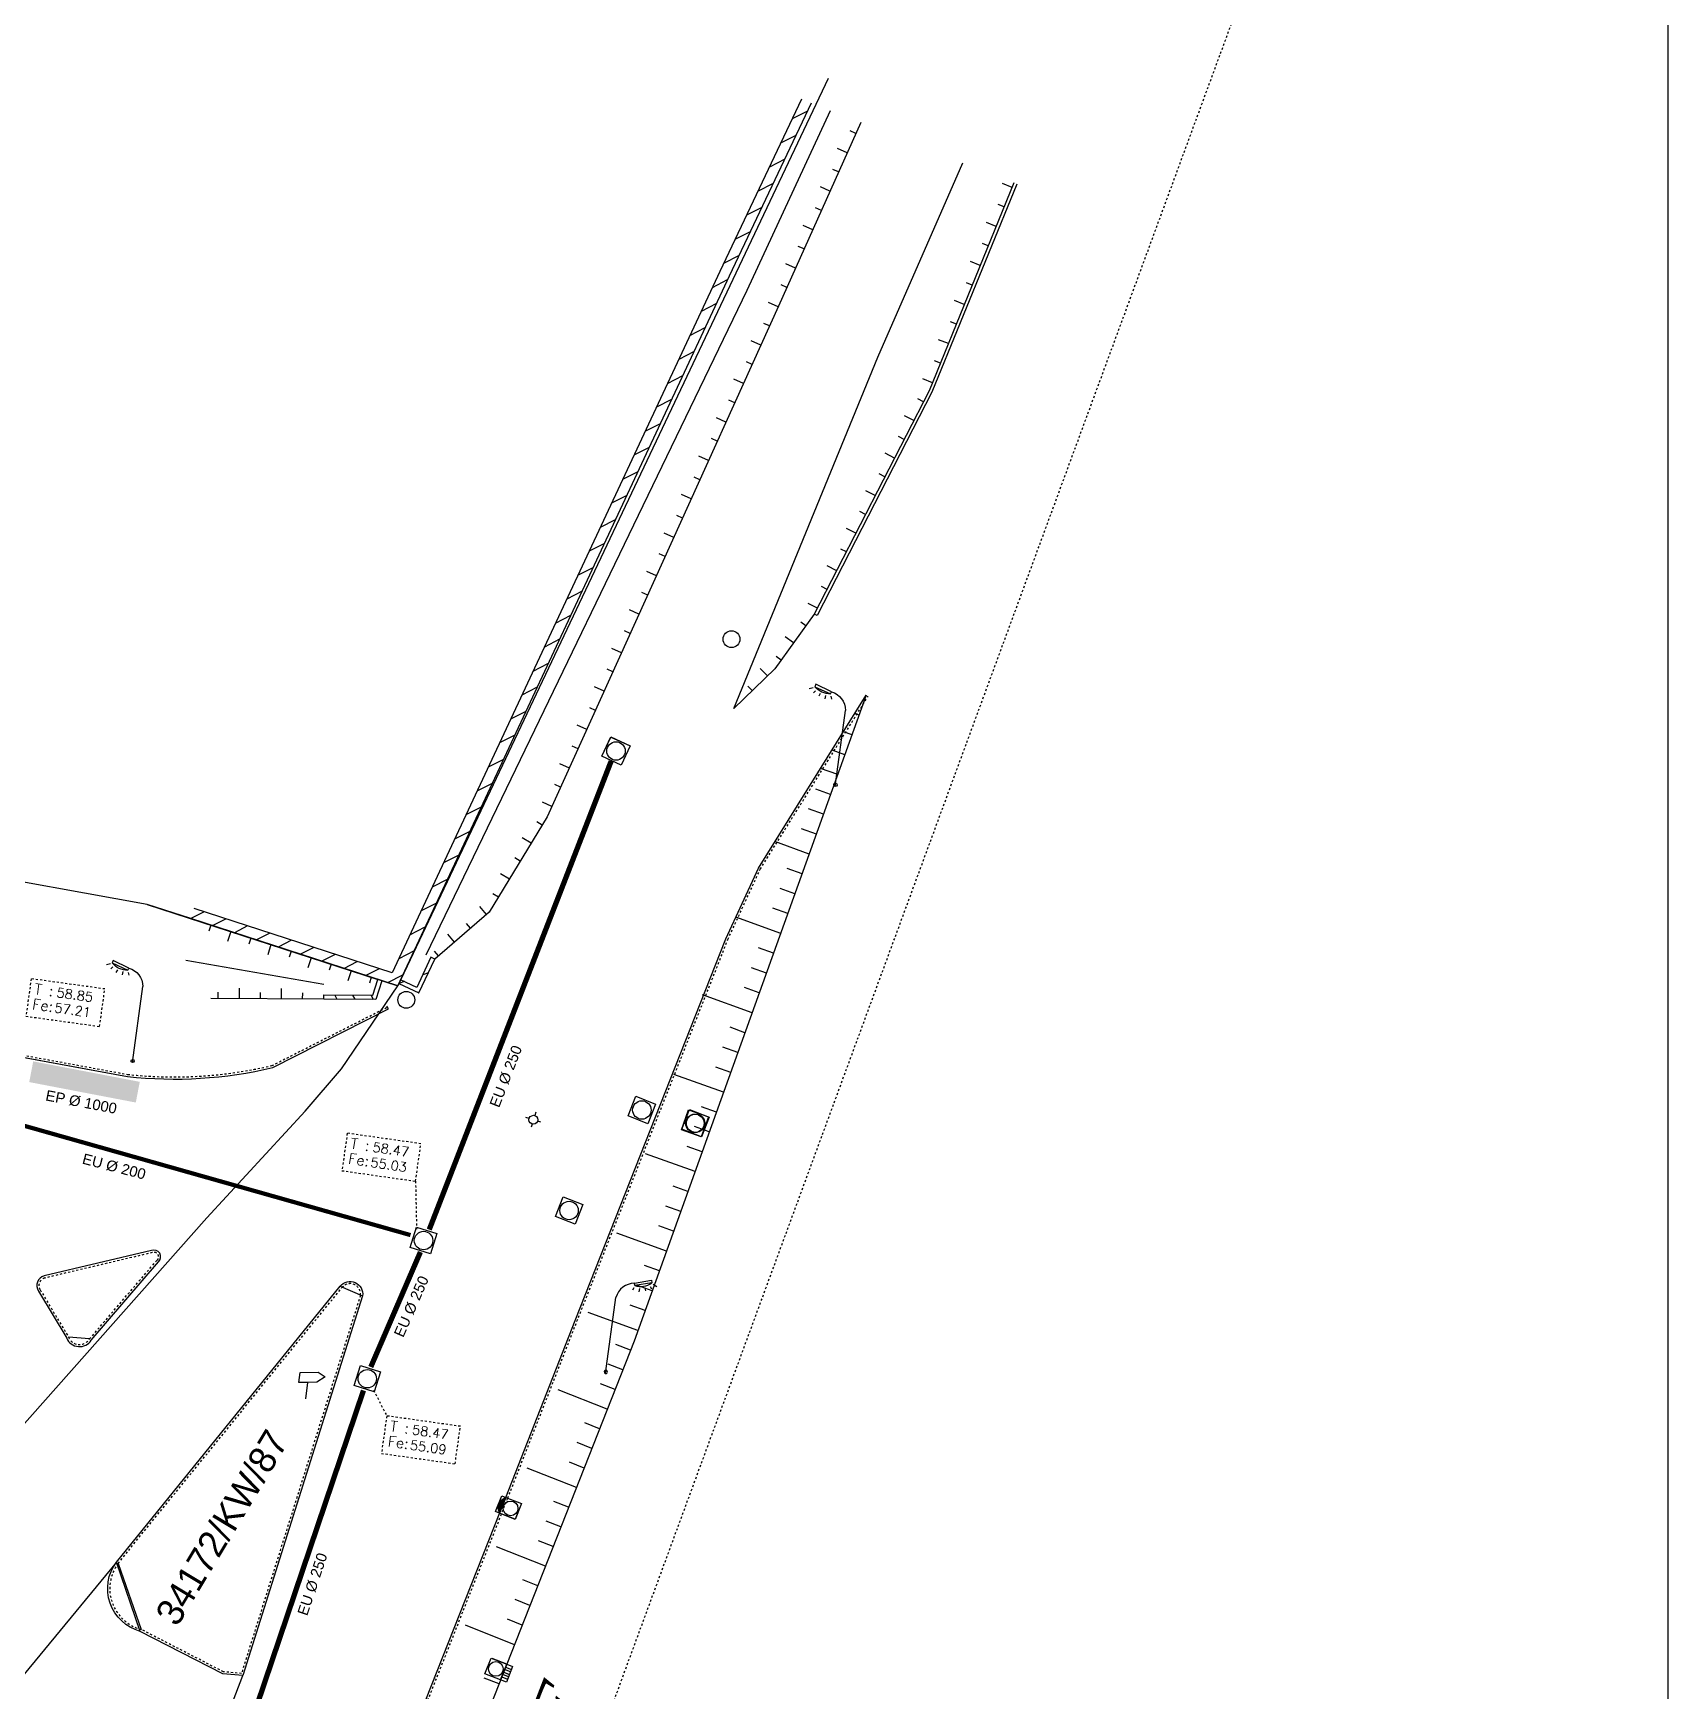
# Model space of a CAD drawing. Header units: metres. Extents: x 19 to 585, y 0 to 337.
# Drawn here: x 507.1 to 584.6, y 142.1 to 220.7 of the extents above; entities that cross this region are included whole.
import ezdxf

# ---------------------------------------------------------------- set-up
doc = ezdxf.new("R2010")
doc.units = ezdxf.units.M
doc.header["$LTSCALE"] = 0.01
for name, pattern in [('CACHE', [0.375, 0.25, -0.125]), ('FANTOME', [2.5, 1.25, -0.25, 0.25, -0.25, 0.25, -0.25]), ('FANTOMEx2', [5, 2.5, -0.5, 0.5, -0.5, 0.5, -0.5])]:
    doc.linetypes.add(name, pattern=pattern)
for name, color, linetype in [('CADRE', 7, 'Continuous'), ('ECLAIRAGE', 2, 'Continuous'), ('PARCELLES', 240, 'Continuous'), ('PARCELLES-VOISINES', 240, 'Continuous'), ('RESEAUX-EU-EP', 131, 'FANTOME'), ('RESEAUX-GAZ', 40, 'GAZ'), ('SECTIONS', 200, 'FANTOMEx2'), ('SIGNALETIQUE', 2, 'Continuous'), ('TALUS', 2, 'Continuous'), ('Tempo_Doublon_Point', 7, 'Continuous'), ('TEXTES', 6, 'Continuous'), ('VOIRIES', 7, 'Continuous'), ('VOIRIES_temp', 7, 'Continuous')]:
    doc.layers.add(name, color=color, linetype=linetype)
doc.styles.add('11185$0$ROMANC', font='ROMANC')
doc.styles.add('2', font='times.ttf', dxfattribs={"oblique": 18})
doc.styles.add('29', font='romans__.ttf')
doc.styles.add('9', font='arial.ttf')
doc.linetypes.add('GAZ', pattern='A,0.5,-0.2,["GAS",Standard,S=0.1,R=0,X=-0.1,Y=-0.05],-0.25', length=0.95)

# ---------------------------------------------------------------- blocks, each defined once
blk = doc.blocks.new('11185$0$SYP_01053')
blk.add_line((0, 0), (0, -1))
blk = doc.blocks.new('11185$0$SYP_01057')
blk.add_line((0, 0), (0, -1))
blk = doc.blocks.new('11185$0$CAND_LABRE_1-20', base_point=(70, 3))
for p, q in [((100, 162), (98, 157)), ((100, 170), (130, 180)), ((101, 166), (100, 170)), ((131, 175), (101, 166)), ((110, 162), (110, 156)), ((120, 164), (122, 159)), ((129, 168), (132, 164)), ((130, 180), (131, 175)), ((134, 173), (141, 170)), ((70, 0), (70, 140))]:
    blk.add_line(p, q)
for centre, radius, start, end in [((105, 135), 35.355, 98.13, 171.87), ((106.842, 201.026), 35.51, 260.531, 312.868), ((70, 3), 3, 90, 270), ((70, 3), 3, 270, 90)]:
    blk.add_arc(centre, radius, start, end)
blk = doc.blocks.new('11185$0$SYP_00999')
for p, q in [((-0.25, 0.625), (-0.187, 1)), ((-0.187, 1), (0.5, 1)), ((0.75, 0.812), (0.437, 0.625)), ((0.5, 1), (0.75, 0.812)), ((0.093, 0.625), (-0.25, 0.625)), ((0, 0), (0.093, 0.625)), ((0.437, 0.625), (0.093, 0.625))]:
    blk.add_line(p, q)
blk = doc.blocks.new('11185$0$SYP_00019')
for p, q in [((-0.5, -0.5), (-0.5, 0.5)), ((-0.5, 0.5), (0.5, 0.5)), ((0.5, 0.5), (0.5, -0.5)), ((0.5, -0.5), (-0.5, -0.5))]:
    blk.add_line(p, q)
blk.add_circle((0, 0), 0.437)
blk = doc.blocks.new('11185$0$SYP_00026')
blk.add_circle((0, 0), 0.5)
blk = doc.blocks.new('11185$0$SYP_00034')
for p, q in [((0, 0), (0, 1)), ((0, 1), (1, 1)), ((0.187, 0), (0.187, 1)), ((0.343, 1), (0.343, 0)), ((0.5, 0), (0.5, 1)), ((0.656, 1), (0.656, 0)), ((0.812, 0), (0.812, 1)), ((1, 1), (1, 0)), ((1, 0), (0, 0))]:
    blk.add_line(p, q)
blk = doc.blocks.new('11185$0$SYP_00046')
for p, q in [((0, 0), (0, 1)), ((0, 1), (1, 1)), ((1, 1), (1, 0)), ((1, 0), (0, 0))]:
    blk.add_line(p, q)
blk.add_circle((0.5, 0.5), 0.437)
blk = doc.blocks.new('11185$0$SYP_00049')
for p, q in [((-1, 0), (-1, 1)), ((-1, 1), (0, 1)), ((-0.656, 0.843), (-0.5, 1)), ((-0.511, 0.988), (-0.488, 0.988)), ((-0.5, 1), (-0.343, 0.843)), ((0, 1), (0, 0)), ((-1, 0), (-0.875, 0.406)), ((0, 0), (-1, 0)), ((0, 0), (-1, 0)), ((-0.004, 0.013), (-0.995, 0.013)), ((-0.991, 0.026), (-0.008, 0.026)), ((-0.012, 0.039), (-0.987, 0.039)), ((-0.983, 0.052), (-0.016, 0.052)), ((-0.02, 0.065), (-0.979, 0.065)), ((-0.975, 0.078), (-0.024, 0.078)), ((-0.028, 0.091), (-0.971, 0.091)), ((-0.967, 0.104), (-0.032, 0.104)), ((-0.036, 0.117), (-0.963, 0.117)), ((-0.959, 0.13), (-0.04, 0.13)), ((-0.044, 0.143), (-0.955, 0.143)), ((-0.951, 0.156), (-0.048, 0.156)), ((-0.052, 0.169), (-0.947, 0.169)), ((-0.943, 0.182), (-0.056, 0.182)), ((-0.06, 0.195), (-0.939, 0.195)), ((-0.935, 0.208), (-0.064, 0.208)), ((-0.068, 0.221), (-0.931, 0.221)), ((-0.927, 0.234), (-0.072, 0.234)), ((-0.076, 0.247), (-0.923, 0.247)), ((-0.919, 0.26), (-0.08, 0.26)), ((-0.084, 0.273), (-0.915, 0.273)), ((-0.911, 0.286), (-0.088, 0.286)), ((-0.092, 0.299), (-0.907, 0.299)), ((-0.903, 0.312), (-0.096, 0.312)), ((-0.1, 0.325), (-0.899, 0.325)), ((-0.895, 0.338), (-0.104, 0.338)), ((-0.108, 0.351), (-0.891, 0.351)), ((-0.887, 0.364), (-0.112, 0.364)), ((-0.116, 0.377), (-0.883, 0.377)), ((-0.879, 0.39), (-0.12, 0.39)), ((-0.875, 0.406), (-0.75, 0.718)), ((-0.124, 0.403), (-0.875, 0.403)), ((-0.87, 0.416), (-0.129, 0.416)), ((-0.134, 0.429), (-0.865, 0.429)), ((-0.86, 0.442), (-0.139, 0.442)), ((-0.144, 0.455), (-0.855, 0.455)), ((-0.85, 0.468), (-0.149, 0.468)), ((-0.155, 0.481), (-0.844, 0.481)), ((-0.839, 0.494), (-0.16, 0.494)), ((-0.165, 0.507), (-0.834, 0.507)), ((-0.829, 0.52), (-0.17, 0.52)), ((-0.175, 0.533), (-0.824, 0.533)), ((-0.818, 0.546), (-0.181, 0.546)), ((-0.186, 0.559), (-0.813, 0.559)), ((-0.808, 0.572), (-0.191, 0.572)), ((-0.196, 0.585), (-0.803, 0.585)), ((-0.798, 0.598), (-0.201, 0.598)), ((-0.207, 0.611), (-0.792, 0.611)), ((-0.787, 0.624), (-0.212, 0.624)), ((-0.217, 0.637), (-0.782, 0.637)), ((-0.777, 0.65), (-0.222, 0.65)), ((-0.227, 0.663), (-0.772, 0.663)), ((-0.766, 0.676), (-0.233, 0.676)), ((-0.238, 0.689), (-0.761, 0.689)), ((-0.756, 0.702), (-0.243, 0.702)), ((-0.248, 0.715), (-0.751, 0.715)), ((-0.75, 0.718), (-0.656, 0.843)), ((-0.742, 0.728), (-0.257, 0.728)), ((-0.267, 0.741), (-0.732, 0.741)), ((-0.722, 0.754), (-0.276, 0.754)), ((-0.286, 0.767), (-0.713, 0.767)), ((-0.703, 0.78), (-0.296, 0.78)), ((-0.305, 0.793), (-0.693, 0.793)), ((-0.683, 0.806), (-0.315, 0.806)), ((-0.325, 0.819), (-0.674, 0.819)), ((-0.664, 0.832), (-0.334, 0.832)), ((-0.345, 0.845), (-0.654, 0.845)), ((-0.641, 0.858), (-0.358, 0.858)), ((-0.371, 0.871), (-0.628, 0.871)), ((-0.615, 0.884), (-0.384, 0.884)), ((-0.397, 0.897), (-0.602, 0.897)), ((-0.589, 0.91), (-0.41, 0.91)), ((-0.423, 0.923), (-0.576, 0.923)), ((-0.563, 0.936), (-0.436, 0.936)), ((-0.449, 0.949), (-0.55, 0.949)), ((-0.537, 0.962), (-0.462, 0.962)), ((-0.475, 0.975), (-0.524, 0.975)), ((-0.343, 0.843), (-0.25, 0.718)), ((-0.25, 0.718), (-0.125, 0.406)), ((-0.125, 0.406), (0, 0))]:
    blk.add_line(p, q)
blk = doc.blocks.new('11185$0$SYP_00079')
for p, q in [((-0.5, 0), (-0.281, 0)), ((0, 0.5), (0, 0.281)), ((0.281, 0), (0.5, 0)), ((0, -0.281), (0, -0.5))]:
    blk.add_line(p, q)
blk.add_circle((0, 0), 0.281)

msp = doc.modelspace()

# ---------------------------------------------------------------- linework, layer by layer
at = {"layer": 'CADRE'}
msp.add_lwpolyline([(19.419, 282.045), (584.567, 282.045), (584.567, 0), (19.419, 0)], close=True, dxfattribs=at)
at = {"layer": 'PARCELLES'}
msp.add_lwpolyline([(502.474, 150.031), (515.31, 164.501), (519.98, 169.56), (521.704, 171.573), (524.364, 175.501), (514.555, 178.695), (512.488, 179.367), (476.137, 185.937)], dxfattribs=at)
for points in [[(511.029, 148.188), (521.64, 161.263, -0.767), (522.698, 160.809), (517.03, 142.809), (516.076, 142.891), (512.163, 144.907, -0.527), (511.029, 148.188)], [(517.03, 142.809), (516.076, 142.891), (512.163, 144.907, -0.527), (511.029, 148.188), (502.045, 137.301, -0.359), (511.05, 135.977, -0.226), (512.198, 130.186)]]:
    msp.add_lwpolyline(points, format="xyb", close=True, dxfattribs=at)
at = {"layer": 'PARCELLES-VOISINES'}
msp.add_line((544.765, 218.513), (524.364, 175.501), dxfattribs=at)
at = {"layer": 'RESEAUX-EU-EP', "flags": 128}
for points, const_width in [([(525.859, 163.951), (534.481, 186.155)], 0.25), ([(506.994, 171.433), (512.044, 170.464)], 1), ([(506.272, 168.982), (524.97, 163.691)], 0.2), ([(523.088, 157.439), (525.44, 162.888)], 0.25), ([(511.273, 122.426), (522.742, 156.329)], 0.25)]:
    msp.add_lwpolyline(points, dxfattribs=dict(at, const_width=const_width))
at = {"layer": 'RESEAUX-EU-EP'}
for points in [[(506.744, 174.065), (510.236, 173.58), (510.482, 175.355), (506.991, 175.84)], [(521.721, 166.743), (525.21, 166.245), (525.463, 168.02), (521.974, 168.517)], [(523.594, 153.344), (527.085, 152.851), (527.335, 154.626), (523.845, 155.119)]]:
    msp.add_lwpolyline(points, close=True, dxfattribs=at)
at = {"layer": 'RESEAUX-EU-EP', "flags": 128}
for points in [[(525.21, 166.245), (525.257, 163.973)], [(523.221, 156.342), (523.845, 155.119)]]:
    msp.add_lwpolyline(points, dxfattribs=at)
at = {"layer": 'SECTIONS', "flags": 128}
msp.add_lwpolyline([(96.143, 336.845), (60.167, 229.188), (26.443, 128.138), (48.998, 119.704), (115.952, 100.671), (160.748, 92.928), (164.732, 92.428), (215.024, 88.441), (247.79, 84.568), (293.268, 79.16), (303.759, 77.903), (356.567, 68.312), (397.868, 61.06), (475.6, 35.602), (493.141, 29.767), (496.285, 37.529), (575.883, 253.691)], dxfattribs=at)
at = {"layer": 'TALUS', "flags": 128}
for points in [[(525.706, 176.966), (540.931, 208.479), (544.884, 216.993)], [(540.298, 188.655), (547.114, 205.303), (551.157, 214.517)], [(546.237, 188.341), (546.033, 188.414)], [(545.899, 187.4), (545.491, 187.546)], [(545.56, 186.459), (544.95, 186.678)], [(545.222, 185.518), (544.409, 185.81)], [(543.869, 181.753), (542.244, 182.338)], [(512.488, 179.367), (523.423, 175.808)], [(542.516, 177.99), (540.389, 178.754)], [(520.86, 175.57), (514.316, 176.709)], [(520.857, 174.873), (515.506, 174.899)]]:
    msp.add_lwpolyline(points, dxfattribs=at)
at = {"layer": 'TALUS'}
for points in [[(546.315, 216.428), (542.411, 207.72), (531.451, 183.513), (528.702, 178.99), (526.121, 176.772)], [(553.573, 213.564), (549.551, 203.702), (544.111, 193.119), (542.238, 190.525), (540.298, 188.655)], [(546.574, 189.283), (535.568, 158.659), (529.533, 143.352), (523.979, 129.234), (512.757, 100.957), (501.887, 73.174), (490.786, 45.104), (489.044, 40.698)]]:
    msp.add_lwpolyline(points, dxfattribs=at)
at = {"layer": 'Tempo_Doublon_Point'}
msp.add_lwpolyline([(502.474, 150.031), (515.31, 164.501), (519.98, 169.56), (521.704, 171.573), (524.364, 175.501), (514.555, 178.695), (512.488, 179.367), (476.137, 185.937)], dxfattribs=at)
for points in [[(511.029, 148.188), (521.64, 161.263), (522.698, 160.809), (517.03, 142.809), (516.076, 142.891), (512.163, 144.907), (511.029, 148.188)], [(517.03, 142.809), (516.076, 142.891), (512.163, 144.907), (511.029, 148.188), (502.045, 137.301), (511.05, 135.977), (512.198, 130.186)]]:
    msp.add_lwpolyline(points, close=True, dxfattribs=at)
at = {"layer": 'VOIRIES'}
for points in [[(514.555, 178.695), (524.364, 175.501), (540.085, 209.152), (543.976, 217.351)], [(543.51, 217.535), (539.632, 209.365), (524.099, 176.113), (514.709, 179.17)], [(553.713, 213.509), (549.688, 203.639), (544.244, 193.05), (544.111, 193.119)], [(486.318, 41.871), (494.938, 63.82), (499.047, 74.122), (504.498, 87.92), (510.003, 101.953), (516.175, 117.651), (518.433, 123.308), (519.586, 126.134), (520.382, 128.146), (521.067, 129.962), (529.486, 151.254), (532.768, 159.643), (539.922, 177.74), (541.461, 181.083), (546.574, 189.283)], [(523.613, 175.745), (523.325, 174.86), (520.857, 174.873), (520.858, 175.073), (523.18, 175.061), (523.423, 175.808)]]:
    msp.add_lwpolyline(points, dxfattribs=at)
at = {"layer": 'VOIRIES', "flags": 128}
for points in [[(543.795, 216.968), (543.065, 216.598)], [(542.523, 215.455), (543.253, 215.826)], [(542.711, 214.685), (541.981, 214.313)], [(541.439, 213.171), (542.169, 213.543)], [(541.627, 212.401), (540.897, 212.03)], [(540.356, 210.887), (541.085, 211.258)], [(540.543, 210.116), (539.813, 209.745)], [(539.279, 208.607), (540.003, 208.976)], [(539.472, 207.839), (538.748, 207.47)], [(538.217, 206.335), (538.941, 206.702)], [(538.41, 205.567), (537.686, 205.198)], [(537.155, 204.061), (537.879, 204.43)], [(537.349, 203.293), (536.624, 202.926)], [(536.094, 201.789), (536.817, 202.157)], [(536.287, 201.021), (535.563, 200.652)], [(535.032, 199.516), (535.756, 199.884)], [(535.225, 198.748), (534.501, 198.38)], [(533.97, 197.243), (534.694, 197.612)], [(534.163, 196.475), (533.439, 196.107)], [(532.908, 194.971), (533.633, 195.339)], [(533.101, 194.203), (532.378, 193.834)], [(531.847, 192.698), (532.571, 193.066)], [(532.04, 191.93), (531.316, 191.562)], [(530.785, 190.425), (531.509, 190.794)], [(530.978, 189.657), (530.254, 189.289)], [(529.723, 188.153), (530.447, 188.521)], [(529.916, 187.385), (529.192, 187.016)], [(529.38, 186.236), (528.657, 185.869)], [(528.131, 184.744), (528.855, 185.112)], [(528.324, 183.975), (527.6, 183.607)], [(527.069, 182.471), (527.793, 182.839)], [(527.262, 181.703), (526.538, 181.334)], [(526.007, 180.198), (526.731, 180.566)], [(526.2, 179.43), (525.477, 179.062)], [(515.186, 179.014), (514.555, 178.695)], [(515.583, 178.36), (516.213, 178.68)], [(517.252, 178.342), (516.621, 178.021)], [(517.66, 177.684), (518.29, 178.004)], [(519.328, 177.666), (518.697, 177.345)], [(524.946, 177.925), (525.67, 178.294)], [(519.736, 177.007), (520.366, 177.328)], [(521.404, 176.99), (520.774, 176.67)], [(525.139, 177.157), (524.415, 176.789)], [(521.812, 176.331), (522.443, 176.652)], [(523.481, 176.314), (522.851, 175.993)], [(523.889, 175.655), (524.608, 176.021)], [(525.817, 176.121), (525.552, 176.024)], [(524.682, 175.708), (524.416, 175.612)], [(521.377, 175.069), (521.478, 174.869)], [(522.343, 174.865), (522.241, 175.065)], [(523.105, 175.061), (523.207, 174.86)], [(523.921, 174.409), (523.853, 174.542)], [(525.345, 175.177), (525.384, 175.191)], [(518.442, 171.632), (523.921, 174.409)], [(505.191, 172.38), (511.552, 171.207)]]:
    msp.add_lwpolyline(points, dxfattribs=at)
at = {"layer": 'VOIRIES', "linetype": 'CACHE'}
msp.add_lwpolyline([(486.411, 41.835), (495.031, 63.783), (499.14, 74.085), (504.591, 87.883), (510.096, 101.916), (516.268, 117.614), (518.526, 123.271), (519.678, 126.096), (520.475, 128.109), (521.161, 129.925), (529.579, 151.218), (532.861, 159.606), (540.014, 177.701), (541.549, 181.035), (546.659, 189.23)], dxfattribs=at)
at = {"layer": 'VOIRIES'}
msp.add_lwpolyline([(524.416, 175.612), (525.371, 175.166), (526.121, 176.772), (525.94, 176.856), (525.274, 175.431), (524.5, 175.793), (524.416, 175.612)], close=True, dxfattribs=at)
at = {"layer": 'VOIRIES', "linetype": 'CACHE', "flags": 128}
for points in [[(518.397, 171.722), (523.875, 174.498)], [(505.209, 172.478), (511.571, 171.305)]]:
    msp.add_lwpolyline(points, dxfattribs=at)
at = {"layer": 'VOIRIES', "flags": 128}
msp.add_lwpolyline([(511.552, 171.207, 0.086), (518.442, 171.632)], format="xyb", dxfattribs=at)
at = {"layer": 'VOIRIES', "linetype": 'CACHE', "flags": 128}
msp.add_lwpolyline([(511.563, 171.306, 0.086), (518.419, 171.73)], format="xyb", dxfattribs=at)
at = {"layer": 'VOIRIES'}
msp.add_lwpolyline([(509.841, 158.709), (513.019, 162.423, 0.856), (512.696, 162.953), (507.607, 161.753, 0.513), (507.334, 161.038), (508.674, 158.81, 0.609), (509.841, 158.709)], format="xyb", close=True, dxfattribs=at)
at = {"layer": 'VOIRIES', "linetype": 'CACHE'}
for points in [[(509.76, 158.768), (512.949, 162.495, 0.882158), (512.728, 162.858), (507.633, 161.656, 0.514014), (507.418, 161.093), (508.764, 158.855, 0.617732)], [(511.108, 148.127), (521.718, 161.201, -0.761303), (522.6, 160.831), (516.959, 142.915), (516.104, 142.989), (512.2, 145.001, -0.528295)]]:
    msp.add_lwpolyline(points, format="xyb", close=True, dxfattribs=at)
at = {"layer": 'VOIRIES_temp'}
for p, q in [((543.51, 217.535), (539.632, 209.365)), ((540.085, 209.152), (543.976, 217.351)), ((543.795, 216.968), (543.065, 216.598)), ((542.523, 215.455), (543.253, 215.826)), ((542.711, 214.685), (541.981, 214.313)), ((541.439, 213.171), (542.169, 213.543)), ((553.713, 213.509), (549.688, 203.639)), ((541.627, 212.401), (540.897, 212.03)), ((540.356, 210.887), (541.085, 211.258)), ((540.543, 210.116), (539.813, 209.745)), ((539.632, 209.365), (524.099, 176.113)), ((524.364, 175.501), (540.085, 209.152)), ((539.279, 208.607), (540.003, 208.976)), ((539.472, 207.839), (538.748, 207.47)), ((538.217, 206.335), (538.941, 206.702)), ((538.41, 205.567), (537.686, 205.198)), ((537.155, 204.061), (537.879, 204.43)), ((549.688, 203.639), (544.244, 193.05)), ((537.349, 203.293), (536.624, 202.926)), ((536.094, 201.789), (536.817, 202.157)), ((536.287, 201.021), (535.563, 200.652)), ((535.032, 199.516), (535.756, 199.884)), ((535.225, 198.748), (534.501, 198.38)), ((533.97, 197.243), (534.694, 197.612)), ((534.163, 196.475), (533.439, 196.107)), ((532.908, 194.971), (533.633, 195.339)), ((533.101, 194.203), (532.378, 193.834)), ((531.847, 192.698), (532.571, 193.066)), ((544.244, 193.05), (544.111, 193.119)), ((532.04, 191.93), (531.316, 191.562)), ((530.785, 190.425), (531.509, 190.794)), ((530.978, 189.657), (530.254, 189.289)), ((541.461, 181.083), (546.574, 189.283)), ((529.723, 188.153), (530.447, 188.521)), ((529.916, 187.385), (529.192, 187.016)), ((534.047, 186.392), (534.47, 187.298)), ((534.47, 187.298), (535.376, 186.875)), ((529.38, 186.236), (528.657, 185.869)), ((534.953, 185.969), (534.047, 186.392)), ((535.376, 186.875), (534.953, 185.969)), ((528.131, 184.744), (528.855, 185.112)), ((528.324, 183.975), (527.6, 183.607)), ((527.069, 182.471), (527.793, 182.839)), ((527.262, 181.703), (526.538, 181.334)), ((539.922, 177.74), (541.461, 181.083)), ((526.007, 180.198), (526.731, 180.566)), ((524.099, 176.113), (514.709, 179.17)), ((526.2, 179.43), (525.477, 179.062)), ((515.186, 179.014), (514.555, 178.695)), ((514.555, 178.695), (524.364, 175.501)), ((515.583, 178.36), (516.213, 178.68)), ((517.252, 178.342), (516.621, 178.021)), ((517.66, 177.684), (518.29, 178.004)), ((519.328, 177.666), (518.697, 177.345)), ((524.946, 177.925), (525.67, 178.294)), ((532.768, 159.643), (539.922, 177.74)), ((519.736, 177.007), (520.366, 177.328)), ((521.404, 176.99), (520.774, 176.67)), ((525.139, 177.157), (524.415, 176.789)), ((525.94, 176.856), (525.274, 175.431)), ((526.121, 176.772), (525.94, 176.856)), ((521.812, 176.331), (522.443, 176.652)), ((523.481, 176.314), (522.851, 175.993)), ((523.889, 175.655), (524.608, 176.021)), ((525.371, 175.166), (526.121, 176.772)), ((525.817, 176.121), (525.552, 176.024)), ((523.18, 175.061), (523.423, 175.808)), ((523.613, 175.745), (523.325, 174.86)), ((524.5, 175.793), (524.416, 175.612)), ((524.682, 175.708), (524.416, 175.612)), ((524.416, 175.612), (525.371, 175.166)), ((525.274, 175.431), (524.5, 175.793)), ((520.857, 174.873), (520.858, 175.073)), ((523.325, 174.86), (520.857, 174.873)), ((520.858, 175.073), (523.18, 175.061)), ((521.377, 175.069), (521.478, 174.869)), ((522.343, 174.865), (522.241, 175.065)), ((523.105, 175.061), (523.207, 174.86)), ((523.921, 174.409), (523.853, 174.542)), ((525.345, 175.177), (525.384, 175.191)), ((518.442, 171.632), (523.921, 174.409)), ((505.191, 172.38), (511.552, 171.207)), ((535.287, 169.338), (535.654, 170.268)), ((535.654, 170.268), (536.584, 169.9)), ((536.584, 169.9), (536.217, 168.97)), ((536.217, 168.97), (535.287, 169.338)), ((537.809, 168.686), (538.147, 169.628)), ((537.836, 168.708), (538.201, 169.639)), ((538.147, 169.628), (539.088, 169.289)), ((538.201, 169.639), (539.132, 169.275)), ((539.088, 169.289), (538.75, 168.348)), ((539.132, 169.275), (538.768, 168.343)), ((538.75, 168.348), (537.809, 168.686)), ((538.768, 168.343), (537.836, 168.708)), ((531.839, 164.575), (532.206, 165.505)), ((532.206, 165.505), (533.136, 165.138)), ((533.136, 165.138), (532.769, 164.208)), ((532.769, 164.208), (531.839, 164.575)), ((524.961, 163.106), (525.261, 164.06)), ((525.261, 164.06), (526.215, 163.759)), ((526.215, 163.759), (525.914, 162.806)), ((512.696, 162.953), (507.607, 161.753)), ((525.914, 162.806), (524.961, 163.106)), ((509.841, 158.709), (513.019, 162.423)), ((507.334, 161.038), (508.674, 158.81)), ((529.486, 151.254), (532.768, 159.643)), ((509.76, 158.768), (508.764, 158.855)), ((522.294, 156.556), (522.594, 157.51)), ((522.594, 157.51), (523.548, 157.21)), ((523.548, 157.21), (523.248, 156.256)), ((523.248, 156.256), (522.294, 156.556)), ((521.067, 129.962), (529.486, 151.254)), ((529.006, 150.584), (529.3, 151.328)), ((529.28, 151.122), (529.132, 150.748)), ((529.132, 150.756), (529.275, 151.117)), ((529.133, 150.743), (529.284, 151.125)), ((529.269, 151.11), (529.133, 150.764)), ((529.133, 150.773), (529.264, 151.104)), ((529.259, 151.098), (529.133, 150.78)), ((529.288, 151.128), (529.134, 150.739)), ((529.134, 150.789), (529.254, 151.091)), ((529.249, 151.086), (529.134, 150.797)), ((529.296, 151.134), (529.135, 150.729)), ((529.135, 150.734), (529.292, 151.131)), ((529.135, 150.805), (529.243, 151.079)), ((529.238, 151.073), (529.135, 150.813)), ((529.136, 150.724), (529.3, 151.137)), ((529.136, 150.821), (529.233, 151.067)), ((529.227, 151.06), (529.136, 150.83)), ((529.136, 150.828), (529.153, 150.956)), ((529.303, 151.14), (529.137, 150.719)), ((529.138, 150.715), (529.307, 151.142)), ((529.138, 150.84), (529.221, 151.051)), ((529.311, 151.145), (529.139, 150.71)), ((529.215, 151.042), (529.139, 150.851)), ((529.14, 150.705), (529.315, 151.149)), ((529.14, 150.862), (529.208, 151.034)), ((529.319, 151.151), (529.141, 150.7)), ((529.142, 150.695), (529.323, 151.154)), ((529.202, 151.025), (529.142, 150.872)), ((529.327, 151.157), (529.143, 150.691)), ((529.143, 150.883), (529.196, 151.016)), ((529.335, 151.163), (529.144, 150.68)), ((529.144, 150.686), (529.331, 151.16)), ((529.145, 150.676), (529.339, 151.166)), ((529.19, 151.007), (529.145, 150.894)), ((529.343, 151.169), (529.146, 150.671)), ((529.146, 150.904), (529.183, 150.999)), ((529.147, 150.666), (529.347, 151.172)), ((529.351, 151.174), (529.148, 150.662)), ((529.177, 150.99), (529.148, 150.915)), ((529.149, 150.656), (529.355, 151.178)), ((529.149, 150.926), (529.171, 150.981)), ((529.359, 151.181), (529.15, 150.652)), ((529.165, 150.973), (529.15, 150.936)), ((529.151, 150.647), (529.363, 151.183)), ((529.367, 151.186), (529.152, 150.642)), ((529.152, 150.947), (529.158, 150.964)), ((529.374, 151.192), (529.153, 150.633)), ((529.153, 150.638), (529.37, 151.189)), ((529.153, 150.956), (529.228, 151.061)), ((529.155, 150.629), (529.378, 151.194)), ((529.382, 151.196), (529.156, 150.625)), ((529.157, 150.621), (529.385, 151.198)), ((529.389, 151.2), (529.158, 150.617)), ((529.16, 150.613), (529.392, 151.202)), ((529.396, 151.204), (529.161, 150.609)), ((529.162, 150.605), (529.4, 151.206)), ((529.403, 151.208), (529.163, 150.601)), ((529.165, 150.598), (529.407, 151.21)), ((529.41, 151.212), (529.166, 150.594)), ((529.167, 150.59), (529.414, 151.214)), ((529.418, 151.216), (529.168, 150.586)), ((529.17, 150.582), (529.421, 151.218)), ((529.425, 151.22), (529.171, 150.578)), ((529.172, 150.574), (529.428, 151.222)), ((529.432, 151.224), (529.173, 150.57)), ((529.175, 150.566), (529.435, 151.226)), ((529.439, 151.228), (529.176, 150.562)), ((529.177, 150.558), (529.443, 151.23)), ((529.446, 151.232), (529.178, 150.554)), ((529.18, 150.55), (529.45, 151.234)), ((529.453, 151.236), (529.181, 150.546)), ((529.182, 150.543), (529.457, 151.238)), ((529.461, 151.24), (529.183, 150.539)), ((529.185, 150.535), (529.464, 151.242)), ((529.468, 151.244), (529.186, 150.531)), ((529.187, 150.527), (529.471, 151.246)), ((529.475, 151.248), (529.188, 150.523)), ((529.189, 150.519), (529.479, 151.25)), ((529.482, 151.252), (529.191, 150.515)), ((529.486, 151.254), (529.192, 150.51)), ((529.486, 151.254), (529.192, 150.51)), ((529.194, 150.509), (529.486, 151.254)), ((529.228, 151.061), (529.279, 151.121)), ((529.279, 151.121), (529.374, 151.191)), ((529.3, 151.328), (529.486, 151.254)), ((529.374, 151.191), (529.486, 151.254)), ((529.486, 151.254), (530.231, 150.963)), ((530.231, 150.963), (529.939, 150.218)), ((529.192, 150.51), (529.006, 150.584)), ((529.132, 150.749), (529.136, 150.828)), ((529.153, 150.633), (529.132, 150.749)), ((529.192, 150.51), (529.153, 150.633)), ((529.939, 150.218), (529.194, 150.509)), ((511.108, 148.127), (512.2, 145.001)), ((528.496, 142.901), (528.789, 143.645)), ((528.789, 143.645), (529.533, 143.352)), ((529.241, 142.608), (529.533, 143.352)), ((529.533, 143.352), (529.241, 142.608)), ((529.712, 142.987), (529.433, 143.097)), ((529.479, 143.213), (529.758, 143.103)), ((529.813, 143.242), (529.52, 142.498)), ((529.533, 143.352), (529.813, 143.242)), ((529.241, 142.608), (528.496, 142.901)), ((529.52, 142.498), (529.241, 142.608)), ((529.296, 142.748), (529.575, 142.638)), ((529.62, 142.754), (529.341, 142.864)), ((529.387, 142.98), (529.666, 142.87))]:
    msp.add_line(p, q, dxfattribs=at)
at = {"layer": 'VOIRIES_temp', "linetype": 'CACHE'}
for p, q in [((541.549, 181.035), (546.659, 189.23)), ((540.014, 177.701), (541.549, 181.035)), ((532.861, 159.606), (540.014, 177.701)), ((518.397, 171.722), (523.875, 174.498)), ((505.209, 172.478), (511.571, 171.305)), ((512.728, 162.858), (507.633, 161.656)), ((509.76, 158.768), (512.949, 162.495)), ((507.418, 161.093), (508.764, 158.855)), ((511.108, 148.127), (521.718, 161.201)), ((522.6, 160.831), (516.959, 142.915)), ((529.579, 151.218), (532.861, 159.606)), ((521.161, 129.925), (529.579, 151.218)), ((516.104, 142.989), (512.2, 145.001)), ((516.959, 142.915), (516.104, 142.989))]:
    msp.add_line(p, q, dxfattribs=at)
at = {"layer": 'VOIRIES_temp'}
for centre, radius in [((540.183, 191.935), 0.4), ((534.711, 186.634), 0.437), ((524.771, 174.841), 0.4), ((535.936, 169.619), 0.437), ((538.448, 168.988), 0.437), ((538.484, 168.991), 0.437), ((532.487, 164.856), 0.437), ((525.588, 163.433), 0.437), ((522.921, 156.883), 0.437), ((529.712, 150.736), 0.35), ((529.015, 143.127), 0.35)]:
    msp.add_circle(centre, radius, dxfattribs=at)
for centre, radius, start, end in [((513.768, 191.3), 20.215, 263.70675, 283.36812), ((512.816, 162.663), 0.314, 310.22766, 112.48176), ((507.727, 161.298), 0.471, 104.77219, 213.40348), ((509.283, 159.061), 0.659, 202.38916, 327.75482)]:
    msp.add_arc(centre, radius, start, end, dxfattribs=at)
at = {"layer": 'VOIRIES_temp', "linetype": 'CACHE'}
for centre, radius, start, end in [((513.768, 191.3), 20.115, 263.70675, 283.36812), ((512.815, 162.663), 0.214, 308.51909, 114.18866), ((507.727, 161.298), 0.371, 104.74611, 213.56134), ((522.108, 160.894), 0.496, 352.67731, 141.80588)]:
    msp.add_arc(centre, radius, start, end, dxfattribs=at)

# ---------------------------------------------------------------- block references
at = {"layer": 'ECLAIRAGE', "yscale": 0.02599999995460458, "zscale": 0.02600000000001046, "rotation": 352.234010858903}
for p, xscale in [((545.109, 185.032), -0.02599999995460458), ((511.8, 171.942), -0.02599999995460458), ((534.228, 157.207), 0.02599999995460458)]:
    msp.add_blockref('11185$0$CAND_LABRE_1-20', p, dxfattribs=dict(at, xscale=xscale))
at = {"layer": 'RESEAUX-GAZ', "xscale": 0.7500000000221125, "yscale": 0.750000000000028, "zscale": 0.75, "rotation": 252.5230108671282}
msp.add_blockref('11185$0$SYP_00079', (530.797, 169.156), dxfattribs=at)
at = {"layer": 'SIGNALETIQUE', "xscale": 1.249999999986553, "yscale": 1.24999999999999, "zscale": 1.25, "rotation": 1.491060270594611}
msp.add_blockref('11185$0$SYP_00999', (520.008, 155.927), dxfattribs=at)
at = {"layer": 'TALUS'}
for name, p, xscale, yscale, zscale, rotation in [('11185$0$SYP_01053', (546.081, 215.904), 0.3000000000038571, 0.2999999999884663, 0.2999999999999972, 245.8560108567942), ('11185$0$SYP_01053', (545.672, 214.992), 0.5000000000357405, 0.5000000000001801, 0.5, 245.8560108611728), ('11185$0$SYP_01053', (545.263, 214.08), 0.3000000000038571, 0.2999999999884663, 0.2999999999999972, 245.8560108567942), ('11185$0$SYP_01053', (544.854, 213.166), 0.5000000000357405, 0.5000000000001801, 0.5, 245.8560108611728), ('11185$0$SYP_01053', (553.487, 213.349), 0.5000000000568557, 0.5000000000001801, 0.5, 247.8110108586737), ('11185$0$SYP_01053', (544.445, 212.254), 0.3000000000038571, 0.2999999999884663, 0.2999999999999972, 245.8560108567942), ('11185$0$SYP_01053', (553.109, 212.423), 0.3000000000101586, 0.2999999999884663, 0.2999999999999972, 247.8110108586217), ('11185$0$SYP_01053', (544.036, 211.341), 0.5000000000357405, 0.5000000000001801, 0.5, 245.8560108611728), ('11185$0$SYP_01053', (552.73, 211.497), 0.5000000000568557, 0.5000000000001801, 0.5, 247.8110108586737), ('11185$0$SYP_01053', (552.353, 210.571), 0.3000000000101586, 0.2999999999884663, 0.2999999999999972, 247.8110108586217), ('11185$0$SYP_01053', (543.627, 210.429), 0.3000000000038571, 0.2999999999884663, 0.2999999999999972, 245.8560108567942), ('11185$0$SYP_01053', (551.975, 209.645), 0.5000000000568557, 0.5000000000001801, 0.5, 247.8110108586737), ('11185$0$SYP_01053', (543.218, 209.516), 0.5000000000357405, 0.5000000000001801, 0.5, 245.8560108611728), ('11185$0$SYP_01053', (542.809, 208.604), 0.3000000000038571, 0.2999999999884663, 0.2999999999999972, 245.8560108567942), ('11185$0$SYP_01053', (551.598, 208.719), 0.3000000000101586, 0.2999999999884663, 0.2999999999999972, 247.8110108586217), ('11185$0$SYP_01053', (542.4, 207.692), 0.4999999999692613, 0.5000000000001801, 0.5, 245.6400108590478), ('11185$0$SYP_01053', (551.22, 207.793), 0.5000000000568557, 0.5000000000001801, 0.5, 247.8110108586737), ('11185$0$SYP_01053', (541.987, 206.78), 0.299999999962322, 0.2999999999884663, 0.2999999999999972, 245.6400108557178), ('11185$0$SYP_01053', (550.843, 206.867), 0.3000000000101586, 0.2999999999884663, 0.2999999999999972, 247.8110108586217), ('11185$0$SYP_01053', (541.575, 205.87), 0.4999999999692613, 0.5000000000001801, 0.5, 245.6400108590478), ('11185$0$SYP_01053', (550.465, 205.942), 0.5000000000568557, 0.5000000000001801, 0.5, 247.8110108586737), ('11185$0$SYP_01053', (541.162, 204.959), 0.299999999962322, 0.2999999999884663, 0.2999999999999972, 245.6400108557178), ('11185$0$SYP_01053', (550.087, 205.016), 0.3000000000101586, 0.2999999999884663, 0.2999999999999972, 247.8110108586217), ('11185$0$SYP_01053', (540.75, 204.047), 0.4999999999692613, 0.5000000000001801, 0.5, 245.6400108590478), ('11185$0$SYP_01053', (549.71, 204.09), 0.5000000000568557, 0.5000000000001801, 0.5, 247.8110108586737), ('11185$0$SYP_01053', (540.337, 203.137), 0.299999999962322, 0.2999999999884663, 0.2999999999999972, 245.6400108557178), ('11185$0$SYP_01053', (549.286, 203.185), 0.2999999999860452, 0.2999999999884663, 0.2999999999999972, 242.7960108601758), ('11185$0$SYP_01053', (539.924, 202.226), 0.4999999999692613, 0.5000000000001801, 0.5, 245.6400108590478), ('11185$0$SYP_01053', (548.828, 202.296), 0.5000000000224927, 0.5000000000001801, 0.5, 242.7960108585492), ('11185$0$SYP_01053', (539.512, 201.315), 0.299999999962322, 0.2999999999884663, 0.2999999999999972, 245.6400108557178), ('11185$0$SYP_01053', (548.372, 201.406), 0.2999999999860452, 0.2999999999884663, 0.2999999999999972, 242.7960108601758), ('11185$0$SYP_01053', (539.099, 200.404), 0.4999999999692613, 0.5000000000001801, 0.5, 245.6400108590478), ('11185$0$SYP_01053', (547.915, 200.517), 0.5000000000224927, 0.5000000000001801, 0.5, 242.7960108585492), ('11185$0$SYP_01053', (538.687, 199.492), 0.299999999962322, 0.2999999999884663, 0.2999999999999972, 245.6400108557178), ('11185$0$SYP_01053', (547.457, 199.628), 0.2999999999860452, 0.2999999999884663, 0.2999999999999972, 242.7960108601758), ('11185$0$SYP_01053', (538.275, 198.582), 0.4999999999692613, 0.5000000000001801, 0.5, 245.6400108590478), ('11185$0$SYP_01053', (547, 198.738), 0.5000000000224927, 0.5000000000001801, 0.5, 242.7960108585492), ('11185$0$SYP_01053', (537.862, 197.671), 0.299999999962322, 0.2999999999884663, 0.2999999999999972, 245.6400108557178), ('11185$0$SYP_01053', (546.542, 197.849), 0.2999999999860452, 0.2999999999884663, 0.2999999999999972, 242.7960108601758), ('11185$0$SYP_01053', (537.45, 196.759), 0.4999999999692613, 0.5000000000001801, 0.5, 245.6400108590478), ('11185$0$SYP_01053', (546.086, 196.959), 0.5000000000224927, 0.5000000000001801, 0.5, 242.7960108585492), ('11185$0$SYP_01053', (537.037, 195.849), 0.299999999962322, 0.2999999999884663, 0.2999999999999972, 245.6400108557178), ('11185$0$SYP_01053', (545.629, 196.07), 0.2999999999860452, 0.2999999999884663, 0.2999999999999972, 242.7960108601758), ('11185$0$SYP_01053', (536.625, 194.938), 0.4999999999692613, 0.5000000000001801, 0.5, 245.6400108590478), ('11185$0$SYP_01053', (545.171, 195.181), 0.5000000000224927, 0.5000000000001801, 0.5, 242.7960108585492), ('11185$0$SYP_01053', (536.212, 194.027), 0.299999999962322, 0.2999999999884663, 0.2999999999999972, 245.6400108557178), ('11185$0$SYP_01053', (544.714, 194.291), 0.2999999999860452, 0.2999999999884663, 0.2999999999999972, 242.7960108601758), ('11185$0$SYP_01053', (535.799, 193.116), 0.4999999999692613, 0.5000000000001801, 0.5, 245.6400108590478), ('11185$0$SYP_01053', (544.257, 193.402), 0.5000000000224927, 0.5000000000001801, 0.5, 242.7960108585492), ('11185$0$SYP_01053', (543.713, 192.566), 0.3000000000432365, 0.2999999999884663, 0.2999999999999972, 234.1710108634219), ('11185$0$SYP_01053', (535.388, 192.205), 0.299999999962322, 0.2999999999884663, 0.2999999999999972, 245.6400108557178), ('11185$0$SYP_01053', (543.127, 191.755), 0.4999999999647888, 0.5000000000001801, 0.5, 234.1710108580908), ('11185$0$SYP_01053', (534.975, 191.294), 0.4999999999692613, 0.5000000000001801, 0.5, 245.6400108590478), ('11185$0$SYP_01053', (542.542, 190.944), 0.3000000000432365, 0.2999999999884663, 0.2999999999999972, 234.1710108634219), ('11185$0$SYP_01053', (534.563, 190.383), 0.299999999962322, 0.2999999999884663, 0.2999999999999972, 245.6400108557178), ('11185$0$SYP_01053', (541.892, 190.19), 0.5000000000372166, 0.5000000000001801, 0.5, 223.9390108627452), ('11185$0$SYP_01053', (534.15, 189.473), 0.4999999999692613, 0.5000000000001801, 0.5, 245.6400108590478), ('11185$0$SYP_01053', (541.171, 189.496), 0.2999999999742493, 0.2999999999884663, 0.2999999999999972, 223.939010852751), ('11185$0$SYP_01053', (533.737, 188.561), 0.299999999962322, 0.2999999999884663, 0.2999999999999972, 245.6400108557178), ('11185$0$SYP_01053', (533.325, 187.65), 0.4999999999692613, 0.5000000000001801, 0.5, 245.6400108590478), ('11185$0$SYP_01053', (532.912, 186.74), 0.299999999962322, 0.2999999999884663, 0.2999999999999972, 245.6400108557178), ('11185$0$SYP_01053', (532.5, 185.828), 0.4999999999692613, 0.5000000000001801, 0.5, 245.6400108590478), ('11185$0$SYP_01053', (532.087, 184.917), 0.299999999962322, 0.2999999999884663, 0.2999999999999972, 245.6400108557178), ('11185$0$SYP_01053', (544.884, 184.577), 0.7500000000160473, 0.7499999999998096, 0.75, 250.2320108580158), ('11185$0$SYP_01053', (531.675, 184.007), 0.4999999999692613, 0.5000000000001801, 0.5, 245.6400108590478), ('11185$0$SYP_01053', (544.546, 183.636), 0.7500000000160473, 0.7499999999998096, 0.75, 250.2320108580158), ('11185$0$SYP_01053', (531.214, 183.121), 0.2999999999994154, 0.2999999999884663, 0.2999999999999972, 238.7160108597223), ('11185$0$SYP_01053', (530.694, 182.266), 0.5000000000065957, 0.5000000000001801, 0.5, 238.7160108577126), ('11185$0$SYP_01053', (544.207, 182.695), 0.7500000000160473, 0.7499999999998096, 0.75, 250.2320108580158), ('11185$0$SYP_01053', (530.175, 181.412), 0.2999999999994154, 0.2999999999884663, 0.2999999999999972, 238.7160108597223), ('11185$0$SYP_01053', (529.656, 180.557), 0.5000000000065957, 0.5000000000001801, 0.5, 238.7160108577126), ('11185$0$SYP_01053', (543.531, 180.813), 0.7500000000160473, 0.7499999999998096, 0.75, 250.2320108580158), ('11185$0$SYP_01053', (543.192, 179.872), 0.7500000000160473, 0.7499999999998096, 0.75, 250.2320108580158), ('11185$0$SYP_01053', (528.578, 178.881), 0.5000000000022186, 0.5000000000001801, 0.5, 220.6650108605498), ('11185$0$SYP_01053', (529.137, 179.702), 0.2999999999994154, 0.2999999999884663, 0.2999999999999972, 238.7160108597223), ('11185$0$SYP_01053', (542.854, 178.931), 0.7500000000160473, 0.7499999999998096, 0.75, 250.2320108580158), ('11185$0$SYP_01053', (515.506, 178.384), 0.299999999996448, 0.2999999999884663, 0.2999999999999972, 341.969010862766), ('11185$0$SYP_01053', (527.82, 178.23), 0.3000000000090327, 0.2999999999884663, 0.2999999999999972, 220.6650108588822), ('11185$0$SYP_01053', (516.456, 178.075), 0.5000000000011314, 0.5000000000001801, 0.5, 341.9690108584285), ('11185$0$SYP_01053', (517.407, 177.766), 0.299999999996448, 0.2999999999884663, 0.2999999999999972, 341.969010862766), ('11185$0$SYP_01053', (527.061, 177.578), 0.5000000000022186, 0.5000000000001801, 0.5, 220.6650108605498), ('11185$0$SYP_01053', (518.358, 177.456), 0.5000000000011314, 0.5000000000001801, 0.5, 341.9690108584285), ('11185$0$SYP_01053', (519.309, 177.146), 0.299999999996448, 0.2999999999884663, 0.2999999999999972, 341.969010862766), ('11185$0$SYP_01053', (520.26, 176.837), 0.5000000000011314, 0.5000000000001801, 0.5, 341.9690108584285), ('11185$0$SYP_01053', (526.303, 176.927), 0.3000000000090327, 0.2999999999884663, 0.2999999999999972, 220.6650108588822), ('11185$0$SYP_01053', (542.178, 177.049), 0.7500000000160473, 0.7499999999998096, 0.75, 250.2320108580158), ('11185$0$SYP_01053', (521.211, 176.527), 0.299999999996448, 0.2999999999884663, 0.2999999999999972, 341.969010862766), ('11185$0$SYP_01053', (522.162, 176.218), 0.5000000000011314, 0.5000000000001801, 0.5, 341.9690108584285), ('11185$0$SYP_01053', (541.84, 176.108), 0.7500000000160473, 0.7499999999998096, 0.75, 250.2320108580158), ('11185$0$SYP_01053', (516.858, 174.892), 0.5000000000035212, 0.5000000000001801, 0.5, 179.7180108616751), ('11185$0$SYP_01053', (518.858, 174.882), 0.5000000000035212, 0.5000000000001801, 0.5, 179.7180108616751), ('11185$0$SYP_01053', (523.113, 175.909), 0.299999999996448, 0.2999999999884663, 0.2999999999999972, 341.969010862766), ('11185$0$SYP_01053', (541.501, 175.166), 0.7500000000160473, 0.7499999999998096, 0.75, 250.2320108580158), ('11185$0$SYP_01053', (515.858, 174.897), 0.3000000000017621, 0.2999999999884663, 0.2999999999999972, 179.7180108617006), ('11185$0$SYP_01053', (517.858, 174.887), 0.3000000000017621, 0.2999999999884663, 0.2999999999999972, 179.7180108617006), ('11185$0$SYP_01053', (519.858, 174.877), 0.3000000000017621, 0.2999999999884663, 0.2999999999999972, 179.7180108617006), ('11185$0$SYP_01057', (541.163, 174.225), 2.500000000010163, 2.49999999999998, 2.5, 250.2320108584537), ('11185$0$SYP_01053', (540.825, 173.284), 0.7500000000160473, 0.7499999999998096, 0.75, 250.2320108580158), ('11185$0$SYP_01053', (540.486, 172.343), 0.7500000000160473, 0.7499999999998096, 0.75, 250.2320108580158), ('11185$0$SYP_01057', (539.81, 170.461), 2.500000000010163, 2.49999999999998, 2.5, 250.2320108584537), ('11185$0$SYP_01053', (540.148, 171.402), 0.7500000000160473, 0.7499999999998096, 0.75, 250.2320108580158), ('11185$0$SYP_01053', (539.473, 169.52), 0.7500000000160473, 0.7499999999998096, 0.75, 250.2320108580158), ('11185$0$SYP_01053', (539.134, 168.578), 0.7500000000160473, 0.7499999999998096, 0.75, 250.2320108580158), ('11185$0$SYP_01057', (538.458, 166.697), 2.500000000010163, 2.49999999999998, 2.5, 250.2320108584537), ('11185$0$SYP_01053', (538.796, 167.637), 0.7500000000160473, 0.7499999999998096, 0.75, 250.2320108580158), ('11185$0$SYP_01053', (538.12, 165.756), 0.7500000000160473, 0.7499999999998096, 0.75, 250.2320108580158), ('11185$0$SYP_01053', (537.781, 164.815), 0.7500000000160473, 0.7499999999998096, 0.75, 250.2320108580158), ('11185$0$SYP_01057', (537.105, 162.933), 2.500000000010163, 2.49999999999998, 2.5, 250.2320108584537), ('11185$0$SYP_01053', (537.443, 163.874), 0.7500000000160473, 0.7499999999998096, 0.75, 250.2320108580158), ('11185$0$SYP_01053', (536.766, 161.991), 0.7500000000160473, 0.7499999999998096, 0.75, 250.2320108580158), ('11185$0$SYP_01053', (536.428, 161.05), 0.7500000000160473, 0.7499999999998096, 0.75, 250.2320108580158), ('11185$0$SYP_01053', (536.09, 160.109), 0.7500000000160473, 0.7499999999998096, 0.75, 250.2320108580158), ('11185$0$SYP_01057', (535.752, 159.168), 2.500000000010163, 2.49999999999998, 2.5, 250.2320108584537), ('11185$0$SYP_01053', (535.4, 158.232), 0.7500000000229085, 0.7499999999998096, 0.75, 248.4830108592183), ('11185$0$SYP_01053', (535.034, 157.302), 0.7500000000229085, 0.7499999999998096, 0.75, 248.4830108592183), ('11185$0$SYP_01057', (534.3, 155.441), 2.500000000005407, 2.49999999999998, 2.5, 248.4830108583603), ('11185$0$SYP_01053', (534.667, 156.371), 0.7500000000229085, 0.7499999999998096, 0.75, 248.4830108592183), ('11185$0$SYP_01053', (533.934, 154.511), 0.7500000000229085, 0.7499999999998096, 0.75, 248.4830108592183), ('11185$0$SYP_01053', (533.567, 153.58), 0.7500000000229085, 0.7499999999998096, 0.75, 248.4830108592183), ('11185$0$SYP_01057', (532.833, 151.72), 2.500000000005407, 2.49999999999998, 2.5, 248.4830108583603), ('11185$0$SYP_01053', (533.199, 152.65), 0.7500000000229085, 0.7499999999998096, 0.75, 248.4830108592183), ('11185$0$SYP_01053', (532.466, 150.789), 0.7500000000229085, 0.7499999999998096, 0.75, 248.4830108592183), ('11185$0$SYP_01053', (532.099, 149.859), 0.7500000000229085, 0.7499999999998096, 0.75, 248.4830108592183), ('11185$0$SYP_01057', (531.366, 147.998), 2.500000000005407, 2.49999999999998, 2.5, 248.4830108583603), ('11185$0$SYP_01053', (531.732, 148.929), 0.7500000000229085, 0.7499999999998096, 0.75, 248.4830108592183), ('11185$0$SYP_01053', (530.999, 147.068), 0.7500000000229085, 0.7499999999998096, 0.75, 248.4830108592183), ('11185$0$SYP_01053', (530.632, 146.138), 0.7500000000229085, 0.7499999999998096, 0.75, 248.4830108592183), ('11185$0$SYP_01053', (530.266, 145.207), 0.7500000000229085, 0.7499999999998096, 0.75, 248.4830108592183), ('11185$0$SYP_01057', (529.899, 144.277), 2.500000000005407, 2.49999999999998, 2.5, 248.4830108583603), ('11185$0$SYP_01053', (529.532, 143.348), 0.750000000013772, 0.7499999999998096, 0.75, 248.5230108591676), ('11185$0$SYP_01053', (529.166, 142.416), 0.750000000013772, 0.7499999999998096, 0.75, 248.5230108591676)]:
    msp.add_blockref(name, p, dxfattribs=dict(at, xscale=xscale, yscale=yscale, zscale=zscale, rotation=rotation))
at = {"layer": 'VOIRIES'}
for name, p, xscale, yscale, zscale, rotation in [('11185$0$SYP_00026', (540.183, 191.935), 0.799999999983192, 0.7999999999886406, 0.7999999999999972, 79.55201085865771), ('11185$0$SYP_00026', (524.771, 174.841), 0.799999999983192, 0.7999999999886406, 0.7999999999999972, 79.55201085865771), ('11185$0$SYP_00049', (529.486, 151.254), 0.7999999999474567, 0.2000000000117138, 0.2000000000000028, 68.42801085731162), ('11185$0$SYP_00046', (529.486, 151.254), 0.7999999999717735, 0.7999999999886406, 0.7999999999999972, 248.6170108584546), ('11185$0$SYP_00046', (529.533, 143.352), 0.8000000000186317, 0.7999999999886406, 0.7999999999999972, 158.518010856044), ('11185$0$SYP_00034', (529.533, 143.352), 0.800000000011367, 0.2999999999884663, 0.2999999999999972, 248.5180108580624)]:
    msp.add_blockref(name, p, dxfattribs=dict(at, xscale=xscale, yscale=yscale, zscale=zscale, rotation=rotation))
for p, rotation in [((534.711, 186.634), 64.96301085932049), ((535.936, 169.619), 68.437010858845), ((538.448, 168.988), 250.2280108595874), ((538.484, 168.991), 68.63501085948907), ((532.487, 164.856), 68.437010858845), ((525.588, 163.433), 252.5230108574184), ((522.921, 156.883), 252.5230108574184)]:
    msp.add_blockref('11185$0$SYP_00019', p, dxfattribs=dict(at, rotation=rotation))

# ---------------------------------------------------------------- texts
at = {"layer": 'PARCELLES'}
msp.add_text('34172/KW/87', height=1.27454, rotation=58.95766, dxfattribs=at).set_placement((513.909, 145.08))
at = {"layer": 'RESEAUX-EU-EP'}
for s, height, rotation, style, p in [('T :', 0.5, 352.09503, '29', (507.123, 175.121)), ('58.85', 0.45, 352.09503, '11185$0$ROMANC', (508.172, 174.974)), ('Fe:', 0.5, 352.09503, '29', (507.023, 174.399)), ('57.21', 0.45, 352.09503, '11185$0$ROMANC', (508.072, 174.252)), ('EU %%C 250', 0.5, 68.87274, '9', (529.166, 169.697)), ('EP %%C 1000', 0.5, 349.13712, '9', (507.642, 170.079)), ('T :', 0.5, 351.88485, '29', (522.103, 167.797)), ('EU %%C 200', 0.5, 345.48752, '9', (509.375, 167.086)), ('Fe:', 0.5, 351.88485, '29', (522, 167.076)), ('55.03', 0.45, 351.88485, '11185$0$ROMANC', (523.048, 166.925)), ('58.47', 0.45, 351.88485, '11185$0$ROMANC', (523.151, 167.646)), ('EU %%C 250', 0.5, 66.39892, '9', (524.624, 158.805)), ('T :', 0.5, 351.96798, '29', (523.975, 154.399)), ('Fe:', 0.5, 351.96798, '29', (523.873, 153.677)), ('58.47', 0.45, 351.96798, '11185$0$ROMANC', (525.023, 154.249)), ('55.09', 0.45, 351.96798, '11185$0$ROMANC', (524.922, 153.528)), ('EU %%C 250', 0.5, 71.58303, '9', (520.072, 145.612))]:
    msp.add_text(s, height=height, rotation=rotation, dxfattribs=dict(at, style=style)).set_placement(p)
at = {"layer": 'TEXTES', "style": '2', "oblique": 18}
msp.add_text('LA    LIBERTE', height=2.5, rotation=68.94901, dxfattribs=at).set_placement((524.728, 118.696))

doc.saveas('drawing.dxf')
